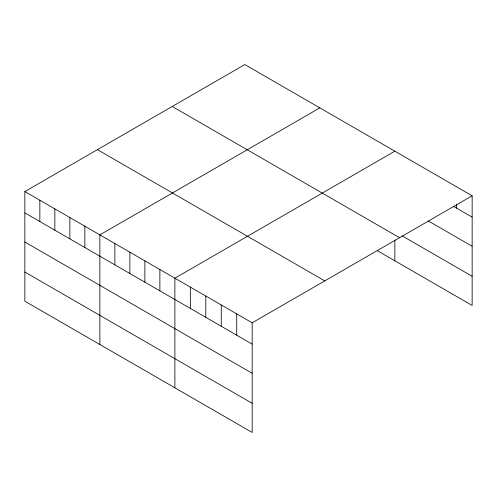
<?xml version="1.0" encoding="UTF-8"?>
<svg xmlns="http://www.w3.org/2000/svg" width="497" height="497" viewBox="0 0 497 497"><rect width="100%" height="100%" fill="white"/><g stroke="black" fill="none" stroke-linecap="round" stroke-linejoin="round"><path stroke-width="0.75" d="M24.85 191.562L252.172 322.808L252.172 432.44L24.85 301.194L24.85 191.562L244.828 64.56L472.15 195.806L472.15 305.438L377.248 250.643M319.844 107.868L99.866 234.876L99.866 344.508M394.86 151.181L174.882 278.183L174.882 387.815M252.172 322.808L472.15 195.806M453.332 206.261L472.15 217.127M428.464 221.047L472.15 246.27M402.253 235.938L472.15 276.295M172.235 106.47L399.557 237.715M97.443 149.653L324.765 280.898M24.85 212.884L252.172 344.129M24.85 242.027L252.172 373.272M24.85 272.052L252.172 403.297M456.693 204.391L456.693 208.2M394.86 240.107L394.86 260.813M236.715 313.88L236.715 335.202M221.258 304.959L221.258 326.281M205.795 296.032L205.795 317.353M190.339 287.111L190.339 308.432M159.879 269.523L159.879 290.844M144.875 260.863L144.875 282.184M129.872 252.196L129.872 273.518M114.869 243.536L114.869 264.858M84.863 226.21L84.863 247.531M69.86 217.549L69.86 238.871M54.856 208.889L54.856 230.21M39.853 200.229L39.853 221.55"/></g></svg>
